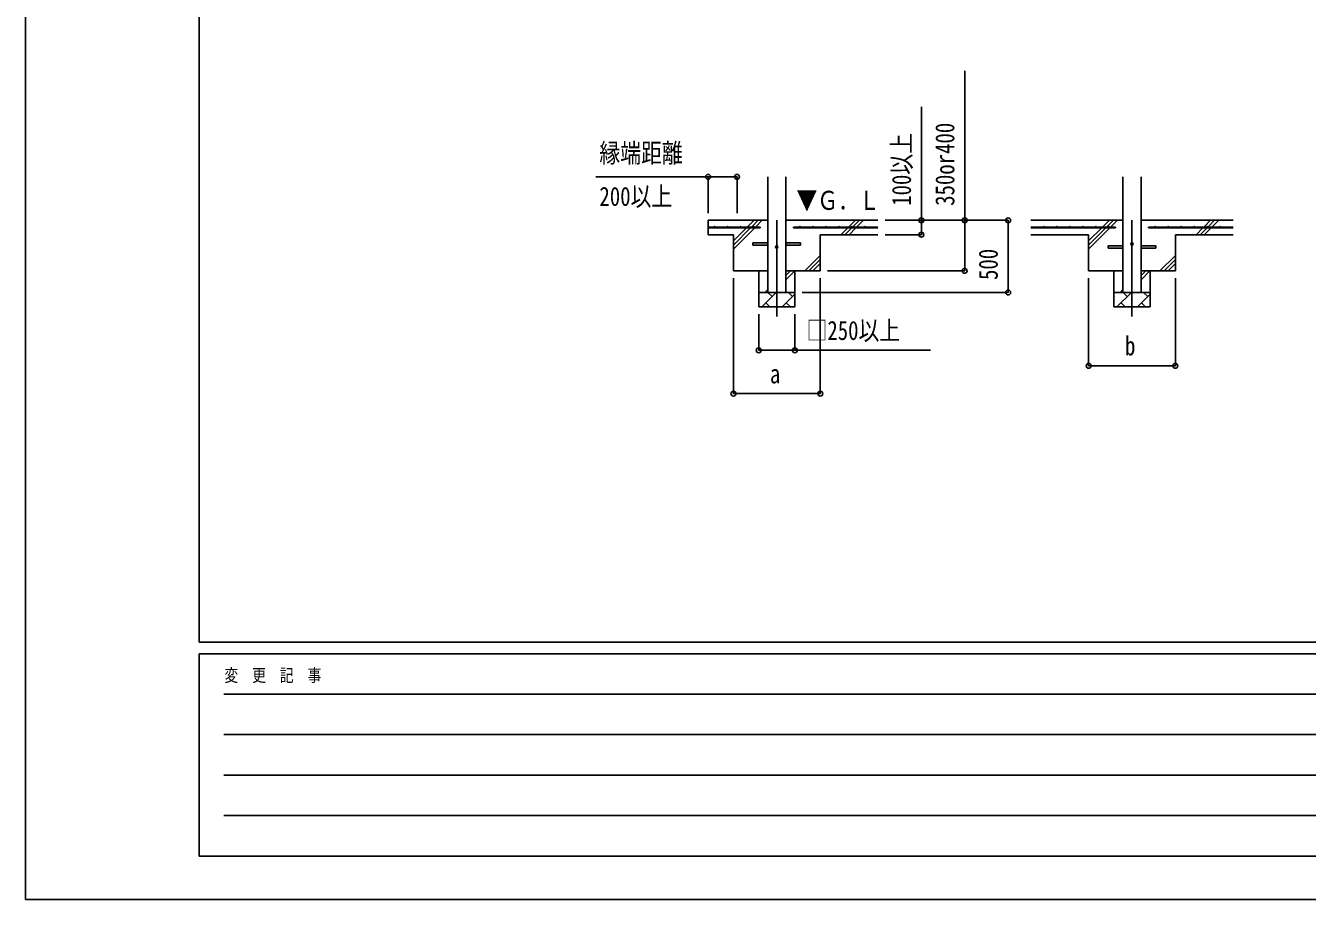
# Model space of a CAD drawing. Units: millimetres, scale not verified. Extents: x -16820 to 16820, y -11880 to 11880.
# Drawn here: x -16820 to -7954, y -11880 to -5833 of the extents above; entities that cross this region are included whole.
import ezdxf
from ezdxf.enums import TextEntityAlignment as Align

# ---------------------------------------------------------------- set-up
doc = ezdxf.new("R2010")
doc.units = ezdxf.units.MM
doc.header["$LTSCALE"] = 50
for name, color, linetype in [('0-3_YKK_12', 2, 'Continuous'), ('0-4_YKK_13', 4, 'Continuous'), ('0-5_YKK_A1', 4, 'Continuous'), ('0-6_YKK_D', 6, 'Continuous'), ('0-7_YKK_ZWAK', 7, 'Continuous')]:
    doc.layers.add(name, color=color, linetype=linetype)
doc.styles.add('ＭＳ ゴシック', font='')
doc.styles.get('ＭＳ ゴシック').set_extended_font_data('MS Gothic')

msp = doc.modelspace()

# ---------------------------------------------------------------- linework, layer by layer
at = {"layer": '0-3_YKK_12'}
for p, q in [((-11623.92, -7180), (-11623.92, -7845.95)), ((-9166.92, -7180), (-9166.92, -7845.95))]:
    msp.add_line(p, q, dxfattribs=at)
at = {"layer": '0-4_YKK_13'}
for p, q in [((-11788.92, -7337), (-11686.42, -7337)), ((-11788.92, -7353), (-11788.92, -7337)), ((-11788.92, -7353), (-11686.42, -7353)), ((-11561.42, -7337), (-11458.92, -7337)), ((-11561.42, -7353), (-11458.92, -7353)), ((-11458.92, -7337), (-11458.92, -7353)), ((-9331.92, -7357), (-9229.42, -7357)), ((-9331.92, -7373), (-9331.92, -7357)), ((-9104.42, -7357), (-9001.92, -7357)), ((-9001.92, -7357), (-9001.92, -7373)), ((-9331.92, -7373), (-9229.42, -7373)), ((-9104.42, -7373), (-9001.92, -7373))]:
    msp.add_line(p, q, dxfattribs=at)
for centre in [(-11623.92, -7365), (-9166.92, -7345)]:
    msp.add_circle(centre, 8, dxfattribs=at)
at = {"layer": '0-5_YKK_A1'}
for p, q in [((-11686.42, -7680), (-11686.42, -6880)), ((-11561.42, -6880), (-11561.42, -7680)), ((-9229.42, -7680), (-9229.42, -6880)), ((-9104.42, -6880), (-9104.42, -7680)), ((-11686.42, -7180), (-12098.92, -7180)), ((-12098.92, -7180), (-12098.92, -7280)), ((-11827.99, -7227.5), (-11780.49, -7180)), ((-11799.71, -7227.5), (-11752.21, -7180)), ((-11771.42, -7227.5), (-11723.92, -7180)), ((-10923.92, -7180), (-11561.42, -7180)), ((-11127.99, -7227.5), (-11080.49, -7180)), ((-11099.71, -7227.5), (-11052.21, -7180)), ((-11071.42, -7227.5), (-11023.92, -7180)), ((-9229.42, -7180), (-9867.67, -7180)), ((-9370.99, -7227.5), (-9323.49, -7180)), ((-9342.71, -7227.5), (-9295.21, -7180)), ((-9314.42, -7227.5), (-9266.92, -7180)), ((-8466.92, -7180), (-9104.42, -7180)), ((-8670.99, -7227.5), (-8623.49, -7180)), ((-8642.71, -7227.5), (-8595.21, -7180)), ((-8614.42, -7227.5), (-8566.92, -7180)), ((-11738.92, -7227.5), (-12098.92, -7227.5)), ((-11738.92, -7232.5), (-12098.92, -7232.5)), ((-11923.92, -7380), (-11776.42, -7232.5)), ((-11923.92, -7323.43), (-11832.99, -7232.5)), ((-11923.92, -7351.72), (-11804.71, -7232.5)), ((-11738.92, -7227.5), (-11738.92, -7232.5)), ((-11508.92, -7227.5), (-10923.92, -7227.5)), ((-11508.92, -7227.5), (-11508.92, -7232.5)), ((-11508.92, -7232.5), (-10923.92, -7232.5)), ((-11180.49, -7280), (-11132.99, -7232.5)), ((-11152.21, -7280), (-11104.71, -7232.5)), ((-11123.92, -7280), (-11076.42, -7232.5)), ((-9281.92, -7227.5), (-9867.67, -7227.5)), ((-9281.92, -7232.5), (-9867.67, -7232.5)), ((-9466.92, -7380), (-9319.42, -7232.5)), ((-9466.92, -7323.43), (-9375.99, -7232.5)), ((-9466.92, -7351.72), (-9347.71, -7232.5)), ((-9281.92, -7227.5), (-9281.92, -7232.5)), ((-9051.92, -7227.5), (-8466.92, -7227.5)), ((-9051.92, -7227.5), (-9051.92, -7232.5)), ((-9051.92, -7232.5), (-8466.92, -7232.5)), ((-8723.49, -7280), (-8675.99, -7232.5)), ((-8695.21, -7280), (-8647.71, -7232.5)), ((-8666.92, -7280), (-8619.42, -7232.5)), ((-11923.92, -7280), (-12098.92, -7280)), ((-11923.92, -7280), (-11923.92, -7530)), ((-10923.92, -7280), (-11323.92, -7280)), ((-11323.92, -7280), (-11323.92, -7530)), ((-9466.92, -7280), (-9867.67, -7280)), ((-9466.92, -7280), (-9466.92, -7530)), ((-8866.92, -7280), (-8866.92, -7530)), ((-8866.92, -7280), (-8466.92, -7280)), ((-11430.49, -7530), (-11323.92, -7423.43)), ((-8973.49, -7530), (-8866.92, -7423.43)), ((-11686.42, -7530), (-11923.92, -7530)), ((-11748.92, -7530), (-11748.92, -7780)), ((-11561.42, -7591.67), (-11499.75, -7530)), ((-11561.42, -7563.38), (-11528.04, -7530)), ((-11323.92, -7530), (-11561.42, -7530)), ((-11498.92, -7530), (-11498.92, -7780)), ((-11402.21, -7530), (-11323.92, -7451.72)), ((-11373.92, -7530), (-11323.92, -7480)), ((-9229.42, -7530), (-9466.92, -7530)), ((-9291.92, -7530), (-9291.92, -7780)), ((-9104.42, -7591.67), (-9042.75, -7530)), ((-9104.42, -7563.38), (-9071.04, -7530)), ((-8866.92, -7530), (-9104.42, -7530)), ((-9041.92, -7530), (-9041.92, -7780)), ((-8945.21, -7530), (-8866.92, -7451.72)), ((-8916.92, -7530), (-8866.92, -7480)), ((-11498.92, -7680), (-11748.92, -7680)), ((-11728.18, -7780), (-11628.18, -7680)), ((-11706.32, -7680), (-11686.42, -7660.1)), ((-11656.74, -7708.55), (-11685.29, -7680)), ((-11586.76, -7780), (-11498.92, -7692.16)), ((-11515.32, -7708.55), (-11543.87, -7680)), ((-9041.92, -7680), (-9291.92, -7680)), ((-9271.18, -7780), (-9171.18, -7680)), ((-9249.32, -7680), (-9229.42, -7660.1)), ((-9199.74, -7708.55), (-9228.29, -7680)), ((-9129.76, -7780), (-9041.92, -7692.16)), ((-9058.32, -7708.55), (-9086.87, -7680)), ((-11498.92, -7780), (-11748.92, -7780)), ((-11699.63, -7751.45), (-11671.08, -7780)), ((-11558.21, -7751.45), (-11529.66, -7780)), ((-9041.92, -7780), (-9291.92, -7780)), ((-9242.63, -7751.45), (-9214.08, -7780)), ((-9101.21, -7751.45), (-9072.66, -7780))]:
    msp.add_line(p, q, dxfattribs=at)
for centre in [(-12053.92, -7225), (-11963.92, -7225), (-11873.92, -7225), (-11783.92, -7225), (-11463.92, -7225), (-11373.92, -7225), (-11283.92, -7225), (-11193.92, -7225), (-11103.92, -7225), (-11013.92, -7225), (-9776.92, -7225), (-9686.92, -7225), (-9596.92, -7225), (-9506.92, -7225), (-9416.92, -7225), (-9326.92, -7225), (-9006.92, -7225), (-8916.92, -7225), (-8826.92, -7225), (-8736.92, -7225), (-8646.92, -7225), (-8556.92, -7225)]:
    msp.add_circle(centre, 2.5, dxfattribs=at)
at = {"layer": '0-6_YKK_D'}
for p, q in [((-12098.92, -6880), (-12876.68, -6880)), ((-12098.92, -7130), (-12098.92, -6879)), ((-12098.92, -6880), (-11898.92, -6880)), ((-11898.92, -7130), (-11898.92, -6879)), ((-10873.92, -7180), (-10622.92, -7180)), ((-10873.92, -7180), (-10022.92, -7180)), ((-10873.92, -7180), (-10322.92, -7180)), ((-10023.92, -7680), (-10023.92, -7180)), ((-10873.92, -7280), (-10622.92, -7280)), ((-11273.92, -7530), (-10322.92, -7530)), ((-11923.92, -7580), (-11923.92, -8381)), ((-11322.92, -7580), (-11322.92, -8381)), ((-9466.92, -7580), (-9466.92, -8187.96)), ((-8866.92, -7580), (-8866.92, -8187.96)), ((-11448.92, -7680), (-10022.92, -7680)), ((-11748.92, -7830), (-11748.92, -8081)), ((-11498.92, -7830), (-11498.92, -8081)), ((-9466.92, -8186.96), (-8866.92, -8186.96)), ((-11923.92, -8380), (-11322.92, -8380))]:
    msp.add_line(p, q, dxfattribs=at)
for points in [[(-10323.92, -7530), (-10323.92, -7180), (-10323.92, -6145.6)], [(-10623.92, -7280), (-10623.92, -7180), (-10623.92, -6395.2)], [(-11748.92, -8080), (-11498.92, -8080), (-10560.52, -8080)]]:
    msp.add_lwpolyline(points, dxfattribs=at)
for centre in [(-12098.92, -6880), (-11898.92, -6880), (-10623.92, -7180), (-10323.92, -7180), (-10023.92, -7180), (-10623.92, -7280), (-10323.92, -7530), (-10023.92, -7680), (-11748.92, -8080), (-11498.92, -8080), (-9466.92, -8186.96), (-8866.92, -8186.96), (-11923.92, -8380), (-11322.92, -8380)]:
    msp.add_circle(centre, 17, dxfattribs=at)
at = {"layer": '0-7_YKK_ZWAK'}
for p, q in [((-15619.92, -10100), (-15619.92, 11100)), ((15580.08, -10100), (-15619.92, -10100)), ((-5219.92, -10180), (-15619.92, -10180)), ((-15619.92, -11580), (-15619.92, -10180)), ((-15449.92, -10460), (-5419.92, -10460)), ((-15449.92, -10740), (-5419.92, -10740)), ((-15449.92, -11020), (-5419.92, -11020)), ((-15449.92, -11300), (-5419.92, -11300)), ((-15619.92, -11580), (-5219.92, -11580))]:
    msp.add_line(p, q, dxfattribs=at)
msp.add_lwpolyline([(-16820, -11880), (16820, -11880), (16820, 11880), (-16820, 11880)], close=True, dxfattribs=at)

# ---------------------------------------------------------------- texts
at = {"layer": '0-5_YKK_A1', "style": 'ＭＳ ゴシック', "width": 0.8}
msp.add_text('▼Ｇ．Ｌ', height=132, dxfattribs=at).set_placement((-11487.74, -7147.65), align=Align.BOTTOM_LEFT)
at = {"layer": '0-6_YKK_D', "style": 'ＭＳ ゴシック', "width": 0.8}
for s, p in [('350or400', (-10355.92, -7080)), ('100以上', (-10655.92, -7080)), ('500', (-10055.92, -7593.2))]:
    msp.add_text(s, height=132, rotation=90, dxfattribs=at).set_placement(p, align=Align.BOTTOM_LEFT)
for s, p in [('縁端距離', (-12850.85, -6820)), ('200以上', (-12850.85, -7120)), ('□250以上', (-11418.12, -8048)), ('b', (-9214.92, -8154.96)), ('a', (-11671.42, -8348))]:
    msp.add_text(s, height=132, dxfattribs=at).set_placement(p, align=Align.BOTTOM_LEFT)
at = {"layer": '0-7_YKK_ZWAK', "style": 'ＭＳ ゴシック', "width": 0.8}
msp.add_text('変  更  記  事', height=87.98, dxfattribs=at).set_placement((-15445.24, -10400), align=Align.BOTTOM_LEFT)

doc.saveas('drawing.dxf')
